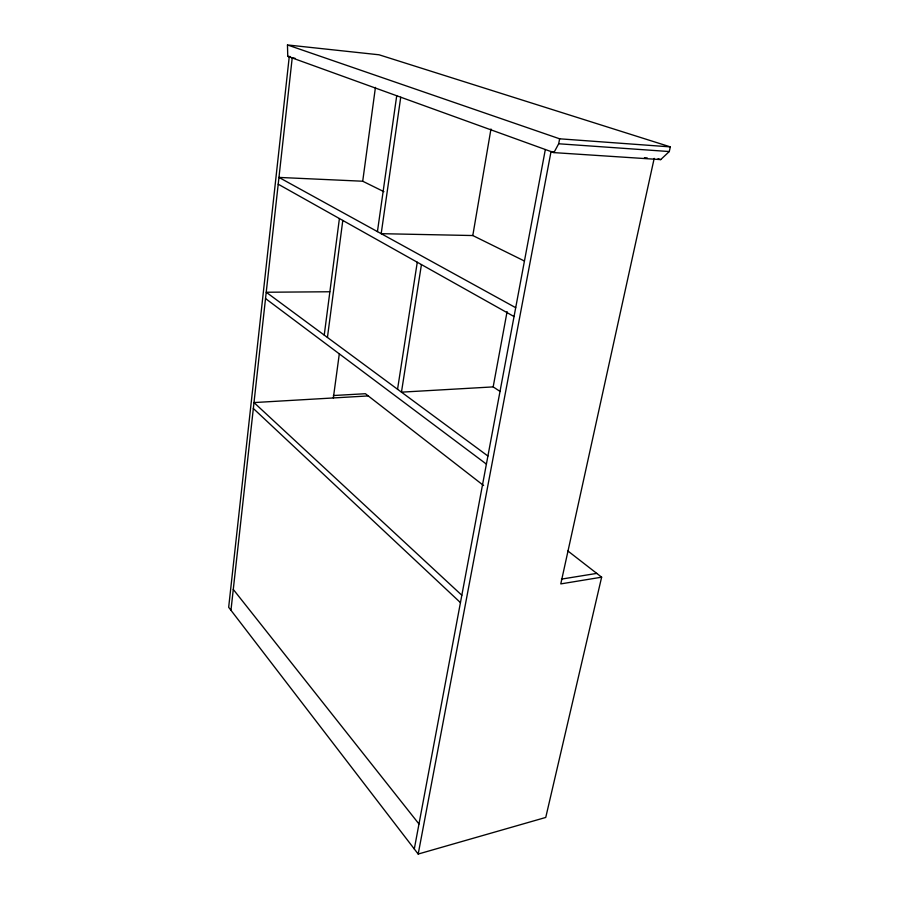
<?xml version="1.0" encoding="UTF-8"?>
<svg xmlns="http://www.w3.org/2000/svg" width="899" height="899" viewBox="0 0 899 899"><rect width="100%" height="100%" fill="white"/><g stroke="black" fill="none" stroke-linecap="round" stroke-linejoin="round"><path stroke-width="1.35" d="M287.466 44.95L287.759 56.334L553.908 152.616L660.698 159.606L669.283 151.549L670.328 146.885L379.075 54.794L287.466 44.95L559.639 138.806L670.328 146.885M289.231 56.873L228.672 607.297L418.192 854.05L545.749 817.449L601.633 577.18L567.91 550.986M230.964 610.275L292.209 57.952L294.984 58.233M324.236 335.102L339.406 218.536M327.438 337.462L342.8 220.435M333.338 397.954L339.294 354.004M383.929 191.689L362.713 181.227L375.434 87.394M377.434 231.605L396.717 95.755M400.729 97.204L381.187 233.673L472.795 235.538L524.173 260.89M397.549 389.267L417.271 262.238M421.44 264.576L401.46 392.155L493.169 386.896L500.136 391.47M472.795 235.538L490.966 128.995M493.169 386.896L507.092 311.627M414.293 848.982L545.333 149.515M418.192 854.05L551.031 151.583L553.818 151.762M553.908 152.616L558.684 143.773L559.639 138.806M654.191 158.37L560.785 583.901L601.633 577.18M561.448 579.113L596.756 573.393M368.242 395.92L253.99 402.572L461.828 595.25M333.372 395.538L365.41 393.717L483.606 485.516M329.787 291.759L266.228 292.242L487.91 456.029M362.713 181.227L278.96 177.418L515.7 307.694M644.437 157.73L647.224 157.909M558.684 143.773L669.283 151.549M287.759 56.334L290.523 56.615M658.034 158.73L660.698 159.606M278.207 184.194L514.037 316.549M265.531 298.569L486.393 464.109M253.338 408.483L460.445 602.622M233.279 589.418L418.979 823.978"/></g></svg>
